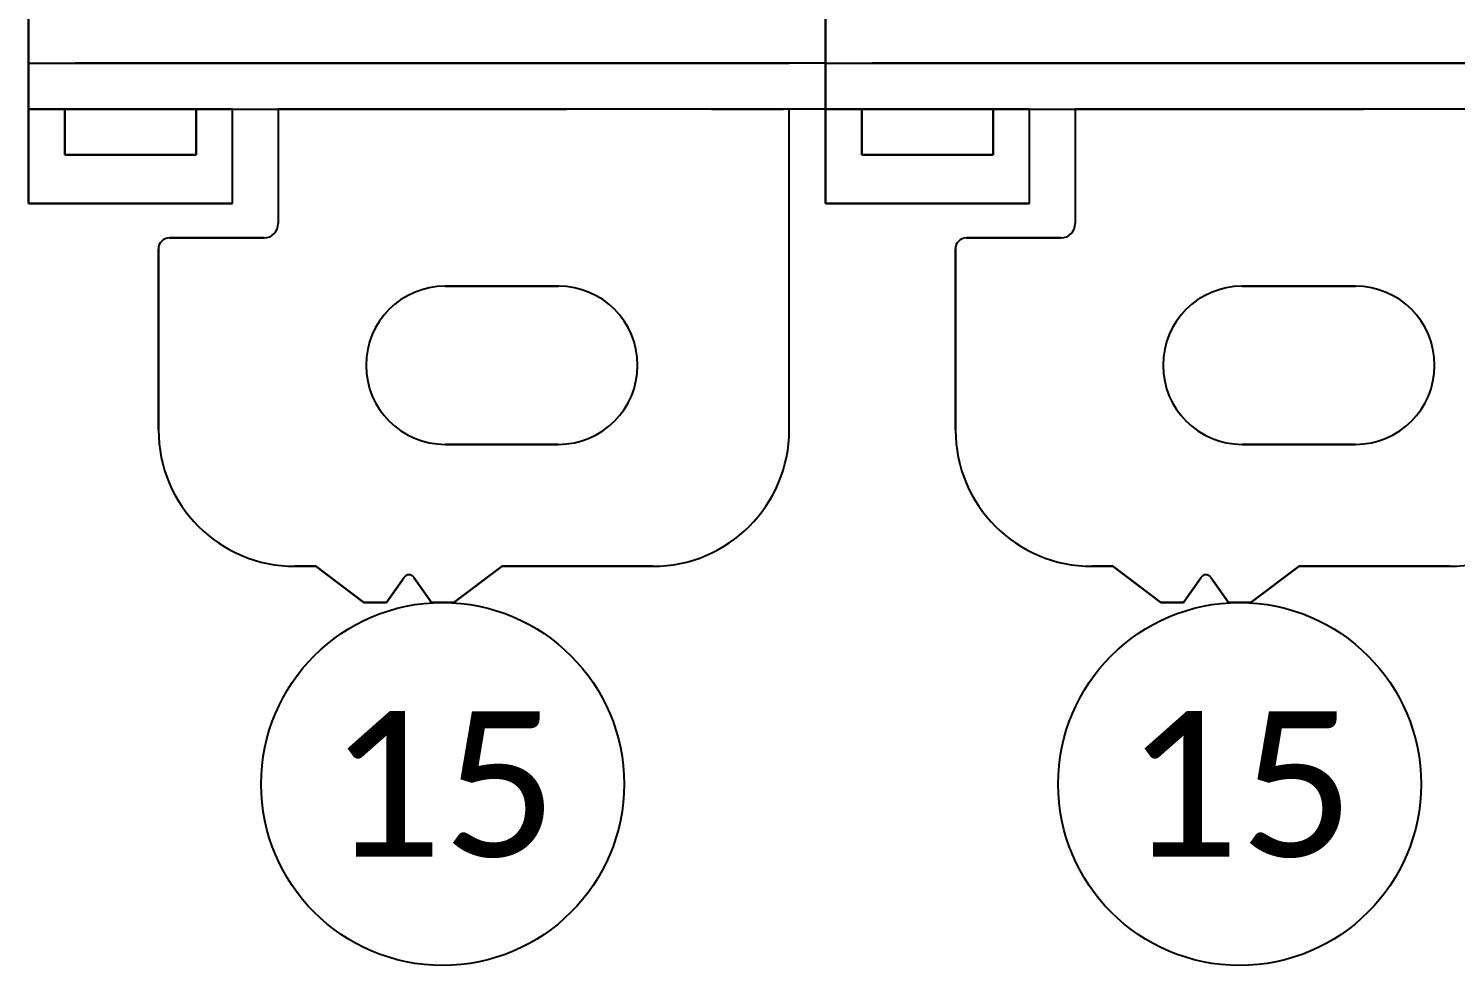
# Model space of a CAD drawing. Header units: inches. Extents: x 0 to 316, y -1 to 150.
# Drawn here: x 263.7059 to 264.1983, y 35.4334 to 35.7567 of the extents above; entities that cross this region are included whole.
import ezdxf
from ezdxf.enums import TextEntityAlignment as Align

# ---------------------------------------------------------------- set-up
doc = ezdxf.new("R2010")
doc.units = ezdxf.units.IN
doc.header["$MEASUREMENT"] = 0
doc.linetypes.add('HIDDEN2', pattern=[0.1875, 0.125, -0.0625])
doc.styles.add('Calibri', font='calibri.ttf')

# ---------------------------------------------------------------- blocks, each defined once
blk = doc.blocks.new('UDJ-125A')
at = {"color": 2}
for p, q in [((-0.6281, 0.2525), (-0.6281, 0.7706)), ((0.4699, 0.6575), (0.4699, 0.4455)), ((-0.6281, 0.6438), (-0.6281, 0.4925)), ((-0.6281, 0.448), (-0.6281, 0.5107)), ((-0.6281, 0.5085), (-0.6281, 0.4455)), ((-0.6281, 0.4925), (-0.6281, 0.4295)), ((0.4699, 0.4455), (0.4699, 0.5085)), ((-0.6281, 0.4298), (-0.6281, 0.448)), ((-0.6281, 0.4455), (-0.6281, 0.3825)), ((-0.6281, 0.4455), (-0.6281, 0.4455)), ((-0.6281, 0.4455), (-0.564, 0.4455)), ((-0.6281, 0.4455), (-0.6148, 0.4455)), ((-0.6148, 0.4455), (-0.2626, 0.4455)), ((-0.2783, 0.4455), (-0.564, 0.4455)), ((-0.2841, 0.4455), (-0.2841, 0.4455)), ((-0.2841, 0.4455), (0.4199, 0.4455)), ((-0.2841, 0.4455), (-0.2841, 0.4455)), ((0.4699, 0.4455), (-0.2841, 0.4455)), ((-0.2626, 0.4455), (0.0539, 0.4455)), ((0.0387, 0.4455), (-0.247, 0.4455)), ((0.0539, 0.4455), (0.4055, 0.4455)), ((0.3547, 0.4455), (0.069, 0.4455)), ((0.4699, 0.4455), (0.3547, 0.4455)), ((0.4699, 0.4455), (0.4055, 0.4455)), ((0.4699, 0.4455), (0.4199, 0.4455)), ((0.4699, 0.4455), (0.4699, 0.4455)), ((0.4699, 0.3825), (0.4699, 0.4455)), ((0.4699, 0.4455), (0.4699, 0.3825)), ((0.4699, 0.4455), (0.4699, 0.4455)), ((-0.6281, 0.4295), (-0.6281, 0.4298)), ((-0.6281, 0.3825), (-0.6281, 0.2525)), ((-0.6281, 0.3825), (-0.6281, 0.3825)), ((-0.578, 0.3825), (-0.6281, 0.3825)), ((-0.6281, 0.3825), (-0.6211, 0.3825)), ((-0.6211, 0.3825), (-0.5211, 0.3825)), ((-0.5781, 0.3825), (-0.3971, 0.3825)), ((-0.5781, 0.3425), (-0.5781, 0.3825)), ((-0.3971, 0.3825), (-0.5781, 0.3825)), ((-0.5781, 0.3825), (-0.5781, 0.3425)), ((-0.578, 0.3825), (-0.578, 0.3195)), ((-0.397, 0.3825), (-0.578, 0.3825)), ((-0.578, 0.3425), (-0.578, 0.3825)), ((-0.5211, 0.3825), (-0.3211, 0.3825)), ((-0.5211, 0.3825), (-0.5211, 0.3825)), ((-0.3971, 0.3825), (-0.3971, 0.3425)), ((-0.3971, 0.3825), (-0.3971, 0.3825)), ((-0.3971, 0.3425), (-0.3971, 0.3825)), ((-0.397, 0.3195), (-0.397, 0.3825)), ((-0.3471, 0.3825), (-0.397, 0.3825)), ((-0.397, 0.3825), (-0.397, 0.3195)), ((-0.397, 0.3825), (-0.397, 0.3825)), ((-0.3471, 0.2525), (-0.3471, 0.3825)), ((-0.3471, 0.3825), (-0.2841, 0.3825)), ((-0.3471, 0.3825), (-0.3471, 0.3825)), ((-0.3211, 0.3825), (-0.2626, 0.3825)), ((-0.3211, 0.3825), (-0.3211, 0.3825)), ((-0.2841, 0.3825), (-0.2841, 0.3825)), ((0.4199, 0.3825), (-0.2841, 0.3825)), ((-0.2841, 0.3825), (-0.2841, 0.2246)), ((-0.2626, 0.3825), (-0.2041, 0.3825)), ((-0.2041, 0.3825), (-0.0041, 0.3825)), ((-0.2041, 0.3825), (-0.2041, 0.3825)), ((-0.0041, 0.3825), (0.0539, 0.3825)), ((-0.0041, 0.3825), (-0.0041, 0.3825)), ((0.0539, 0.3825), (0.1129, 0.3825)), ((0.3129, 0.3825), (0.4118, 0.3825)), ((0.4699, 0.3825), (0.4118, 0.3825)), ((0.4699, 0.3825), (0.4199, 0.3825)), ((0.4199, -0.0595), (0.4199, 0.3825)), ((0.4699, 0.3825), (0.4699, 0.3825)), ((-0.578, 0.3195), (-0.578, 0.3425)), ((-0.578, 0.3195), (-0.397, 0.3195)), ((-0.397, 0.3195), (-0.578, 0.3195)), ((-0.578, 0.3195), (-0.578, 0.3195)), ((-0.397, 0.3195), (-0.397, 0.3195)), ((-0.6281, 0.2525), (-0.6281, 0.2525)), ((-0.3471, 0.2525), (-0.6281, 0.2525)), ((-0.6281, 0.2525), (-0.3471, 0.2525)), ((-0.3471, 0.2525), (-0.3471, 0.2525)), ((-0.2841, 0.2246), (-0.2841, 0.2246)), ((-0.3037, 0.2051), (-0.4339, 0.2051)), ((-0.4339, 0.2051), (-0.3037, 0.2051)), ((-0.4339, 0.2051), (-0.4339, 0.2051)), ((-0.3037, 0.2051), (-0.3037, 0.2051)), ((-0.4491, 0.1898), (-0.4491, -0.0595)), ((-0.4491, -0.0595), (-0.4491, 0.1898)), ((-0.4491, 0.1898), (-0.4491, 0.1898)), ((-0.0541, 0.1385), (0.1019, 0.1385)), ((0.1019, 0.1385), (-0.0541, 0.1385)), ((-0.0541, 0.1385), (-0.0541, 0.1385)), ((0.1019, 0.1385), (0.1019, 0.1385)), ((-0.4491, -0.0595), (-0.4491, -0.0595)), ((0.4199, -0.0595), (0.4199, -0.0595)), ((-0.0541, -0.0795), (-0.0541, -0.0795)), ((0.1019, -0.0795), (-0.0541, -0.0795)), ((-0.0541, -0.0795), (0.1019, -0.0795)), ((0.1019, -0.0795), (0.1019, -0.0795)), ((-0.2611, -0.2475), (-0.2325, -0.2475)), ((-0.2325, -0.2475), (-0.2611, -0.2475)), ((-0.2611, -0.2475), (-0.2611, -0.2475)), ((-0.2325, -0.2475), (-0.1661, -0.2975)), ((-0.1661, -0.2975), (-0.2325, -0.2475)), ((-0.2325, -0.2475), (-0.2325, -0.2475)), ((-0.0421, -0.2975), (0.0242, -0.2475)), ((0.0242, -0.2475), (-0.0421, -0.2975)), ((0.0242, -0.2475), (0.2319, -0.2475)), ((0.2319, -0.2475), (0.0242, -0.2475)), ((0.0242, -0.2475), (0.0242, -0.2475)), ((0.2319, -0.2475), (0.2319, -0.2475)), ((-0.1351, -0.2975), (-0.1108, -0.2627)), ((-0.1108, -0.2627), (-0.1351, -0.2975)), ((-0.1108, -0.2627), (-0.1108, -0.2627)), ((-0.0975, -0.2627), (-0.0975, -0.2627)), ((-0.0975, -0.2627), (-0.0731, -0.2975)), ((-0.0731, -0.2975), (-0.0975, -0.2627)), ((-0.1661, -0.2975), (-0.1351, -0.2975)), ((-0.1351, -0.2975), (-0.1661, -0.2975)), ((-0.1661, -0.2975), (-0.1661, -0.2975)), ((-0.1351, -0.2975), (-0.1351, -0.2975)), ((-0.0731, -0.2975), (-0.0421, -0.2975)), ((-0.0421, -0.2975), (-0.0731, -0.2975)), ((-0.0731, -0.2975), (-0.0731, -0.2975)), ((-0.0421, -0.2975), (-0.0421, -0.2975))]:
    blk.add_line(p, q, dxfattribs=at)
for centre, radius, start, end in [((-0.3037, 0.2246), 0.0195, 270, 360), ((-0.3037, 0.2246), 0.0195, 270, 360), ((-0.4339, 0.1898), 0.0153, 90, 180), ((-0.4339, 0.1898), 0.0153, 90, 180), ((-0.0541, 0.0295), 0.109, 90, 180), ((-0.0541, 0.0295), 0.109, 90, 180), ((0.1019, 0.0295), 0.109, 360, 90), ((0.1019, 0.0295), 0.109, 360, 90), ((-0.0541, 0.0295), 0.109, 180, 270), ((-0.0541, 0.0295), 0.109, 180, 270), ((0.1019, 0.0295), 0.109, 270, 360), ((0.1019, 0.0295), 0.109, 270, 360), ((-0.2611, -0.0595), 0.188, 180, 270), ((-0.2611, -0.0595), 0.188, 180, 270), ((0.2319, -0.0595), 0.188, 270, 360), ((0.2319, -0.0595), 0.188, 270, 360), ((-0.1041, -0.2673), 0.0081, 35, 145), ((-0.1041, -0.2673), 0.0081, 35, 145)]:
    blk.add_arc(centre, radius, start, end, dxfattribs=at)
blk = doc.blocks.new('Reference Number')
at = {"color": 6, "linetype": 'Continuous'}
blk.add_circle((0, 0), 0.125, dxfattribs=at)
at = {"color": 6, "linetype": 'Continuous', "style": 'Calibri'}
blk.add_attdef('REFERENCE_#', text='', height=0.1, dxfattribs=at).set_placement((0, 0), align=Align.MIDDLE_CENTER)

msp = doc.modelspace()

# ---------------------------------------------------------------- block references
at = {"linetype": 'Continuous', "xscale": 0.2504457935124523, "yscale": 0.2504457935124523, "zscale": 0.2504457935124523}
for p in [(263.86326, 35.63309), (264.13825, 35.63309)]:
    msp.add_blockref('UDJ-125A', p, dxfattribs=at)
at = {"color": 7, "linetype": 'HIDDEN2', "ltscale": 2, "xscale": 0.5008915870249045, "yscale": 0.5008915870249045, "zscale": 0.5008915870249045}
for p in [(263.84882, 35.49598), (264.12381, 35.49598)]:
    msp.add_blockref('Reference Number', p, dxfattribs=at).add_auto_attribs({'REFERENCE_#': '15'})

doc.saveas('drawing.dxf')
